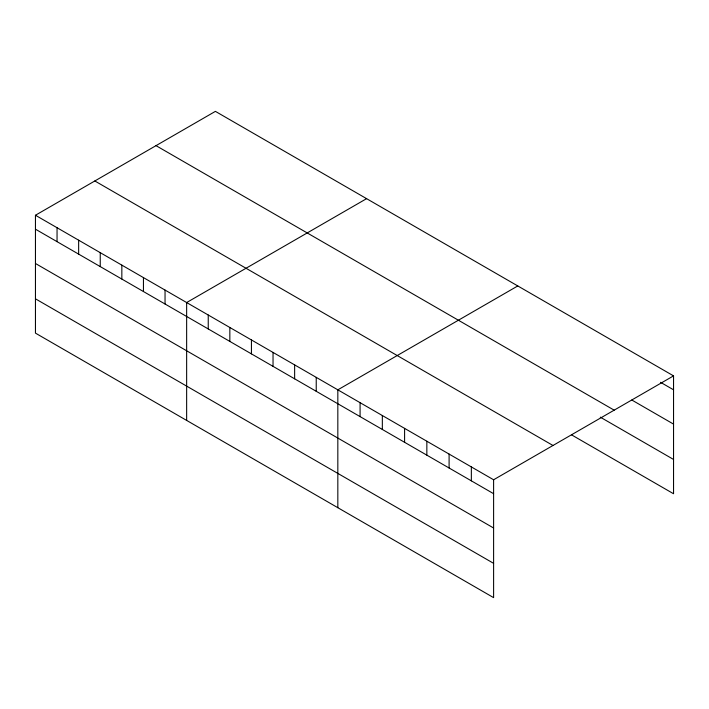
<?xml version="1.0" encoding="UTF-8"?>
<svg xmlns="http://www.w3.org/2000/svg" width="709" height="709" viewBox="0 0 709 709"><rect width="100%" height="100%" fill="white"/><g stroke="black" fill="none" stroke-linecap="round" stroke-linejoin="round"><path stroke-width="1.06" d="M35.45 215.252L493.606 479.771L493.606 597.634L35.45 333.124L35.45 215.252L215.394 111.366L673.55 375.876L673.55 493.748L571.551 434.856M366.588 198.653L186.644 302.548L186.644 420.41M517.774 285.949L337.83 389.835L337.83 507.697M493.606 479.771L673.55 375.876M660.566 382.319L673.55 389.808M631.825 400.018L673.55 424.106M156.015 145.646L614.171 410.165M600.301 417.158L673.55 459.45M94.829 180.972L552.985 445.482M35.45 229.184L493.606 493.694M35.45 263.482L493.606 528.001M35.45 298.817L493.606 563.336M471.352 466.921L471.352 480.853M449.098 454.07L449.098 468.002M426.845 441.228L426.845 455.151M404.591 428.378L404.591 442.31M382.337 415.527L382.337 429.459M360.083 402.685L360.083 416.608M316.232 377.365L316.232 391.297M294.634 364.896L294.634 378.828M273.036 352.426L273.036 366.349M251.438 339.957L251.438 353.88M229.84 327.487L229.84 341.41M208.242 315.018L208.242 328.941M165.046 290.078L165.046 304.001M143.448 277.6L143.448 291.532M121.842 265.131L121.842 279.062M100.244 252.661L100.244 266.593M78.646 240.191L78.646 254.123M57.048 227.722L57.048 241.654"/></g></svg>
